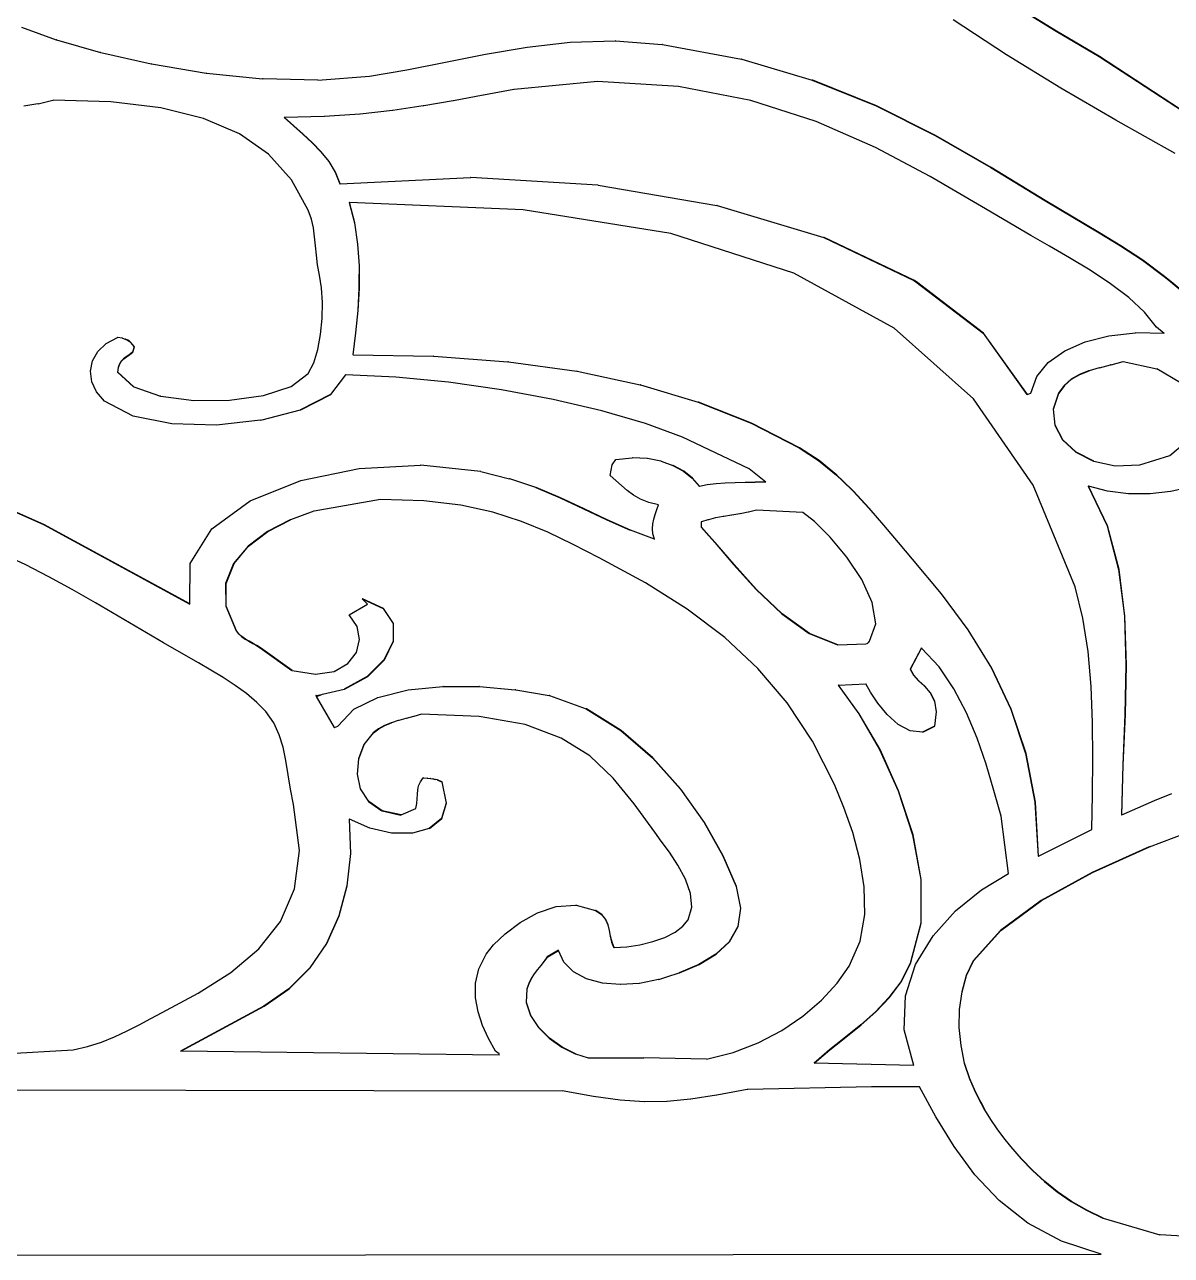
# Model space of a CAD drawing. Header units: inches. Extents: x 1397 to 20304, y -27267 to -746.
# Drawn here: x 14805.92 to 14818.57, y -23970.77 to -23957.18 of the extents above; entities that cross this region are included whole.
import ezdxf

# ---------------------------------------------------------------- set-up
doc = ezdxf.new("R2010")
doc.units = ezdxf.units.IN
doc.header["$LTSCALE"] = 17
doc.header["$MEASUREMENT"] = 0
doc.layers.add('25 BOT BAR', color=12, linetype='Continuous', lineweight=25)

# ---------------------------------------------------------------- blocks, each defined once
blk = doc.blocks.new('A$Ce488fd43')
for p, q in [((25.167, 16.792), (25.635, 16.504)), ((25.639, 16.504), (25.171, 16.792)), ((25.084, 16.246), (24.498, 16.631)), ((14.219, 16.549), (14.6, 16.408)), ((25.639, 16.504), (25.635, 16.504)), ((25.635, 16.504), (26.109, 16.227)), ((26.113, 16.227), (25.639, 16.504)), ((14.604, 16.408), (14.6, 16.408)), ((14.604, 16.408), (15.088, 16.269)), ((19.338, 16.253), (19.796, 16.33)), ((19.796, 16.33), (20.273, 16.383)), ((20.273, 16.383), (20.769, 16.397)), ((20.773, 16.397), (20.769, 16.397)), ((20.773, 16.397), (21.286, 16.358)), ((21.29, 16.358), (21.286, 16.358)), ((21.29, 16.358), (22.162, 16.198)), ((15.092, 16.269), (15.088, 16.269)), ((15.092, 16.269), (15.649, 16.144)), ((18.896, 16.165), (19.338, 16.253)), ((22.166, 16.198), (22.162, 16.198)), ((22.166, 16.198), (22.943, 15.966)), ((25.686, 15.878), (25.084, 16.246)), ((26.109, 16.227), (27.314, 15.436)), ((26.113, 16.227), (26.109, 16.227)), ((27.318, 15.436), (26.113, 16.227)), ((15.653, 16.144), (15.649, 16.144)), ((15.653, 16.144), (16.255, 16.043)), ((16.259, 16.043), (16.255, 16.043)), ((16.259, 16.043), (16.878, 15.979)), ((18.057, 16.007), (18.469, 16.078)), ((18.469, 16.078), (18.896, 16.165)), ((16.882, 15.979), (16.878, 15.979)), ((17.488, 15.963), (16.882, 15.979)), ((17.488, 15.963), (18.057, 16.007)), ((20.571, 15.949), (19.655, 15.861)), ((21.465, 15.894), (20.571, 15.949)), ((22.943, 15.966), (23.649, 15.68)), ((22.947, 15.966), (22.943, 15.966)), ((23.653, 15.68), (22.947, 15.966)), ((19.31, 15.798), (18.984, 15.737)), ((19.314, 15.798), (19.31, 15.798)), ((19.651, 15.861), (19.314, 15.798)), ((19.655, 15.861), (19.651, 15.861)), ((22.265, 15.74), (21.465, 15.894)), ((26.293, 15.524), (25.686, 15.878)), ((14.399, 15.704), (14.243, 15.676)), ((14.403, 15.704), (14.399, 15.704)), ((14.403, 15.704), (14.562, 15.744)), ((14.562, 15.744), (14.566, 15.744)), ((15.202, 15.726), (14.566, 15.744)), ((15.755, 15.659), (15.202, 15.726)), ((16.227, 15.541), (15.755, 15.659)), ((18.312, 15.63), (17.954, 15.59)), ((18.316, 15.63), (18.312, 15.63)), ((18.651, 15.68), (18.316, 15.63)), ((18.655, 15.68), (18.651, 15.68)), ((18.98, 15.737), (18.655, 15.68)), ((18.984, 15.737), (18.98, 15.737)), ((22.985, 15.509), (22.265, 15.74)), ((23.649, 15.68), (24.3, 15.353)), ((23.653, 15.68), (23.649, 15.68)), ((24.304, 15.353), (23.653, 15.68)), ((16.621, 15.371), (16.227, 15.541)), ((17.117, 15.553), (17.217, 15.46)), ((17.121, 15.553), (17.117, 15.553)), ((17.556, 15.563), (17.121, 15.553)), ((17.221, 15.46), (17.121, 15.553)), ((17.56, 15.563), (17.556, 15.563)), ((17.95, 15.59), (17.56, 15.563)), ((17.954, 15.59), (17.95, 15.59)), ((23.639, 15.222), (22.985, 15.509)), ((26.945, 15.156), (26.293, 15.524)), ((16.942, 15.147), (16.621, 15.371)), ((17.217, 15.46), (17.321, 15.367)), ((17.221, 15.46), (17.217, 15.46)), ((17.325, 15.367), (17.221, 15.46)), ((17.321, 15.367), (17.424, 15.272)), ((17.325, 15.367), (17.321, 15.367)), ((17.428, 15.272), (17.325, 15.367)), ((24.3, 15.353), (24.913, 15)), ((24.304, 15.353), (24.3, 15.353)), ((24.917, 15), (24.304, 15.353)), ((17.424, 15.272), (17.521, 15.172)), ((17.428, 15.272), (17.424, 15.272)), ((17.525, 15.172), (17.428, 15.272)), ((24.242, 14.902), (23.639, 15.222)), ((17.195, 14.866), (16.942, 15.147)), ((17.521, 15.172), (17.607, 15.065)), ((17.525, 15.172), (17.521, 15.172)), ((17.611, 15.065), (17.525, 15.172)), ((17.607, 15.065), (17.678, 14.949)), ((17.611, 15.065), (17.607, 15.065)), ((17.682, 14.949), (17.611, 15.065)), ((17.678, 14.949), (17.73, 14.821)), ((17.682, 14.949), (17.678, 14.949)), ((17.734, 14.822), (17.682, 14.949)), ((24.913, 15), (25.51, 14.638)), ((24.917, 15), (24.913, 15)), ((25.514, 14.638), (24.917, 15)), ((17.382, 14.529), (17.195, 14.866)), ((17.73, 14.821), (17.734, 14.822)), ((17.734, 14.822), (19.173, 14.889)), ((19.177, 14.889), (19.173, 14.889)), ((19.173, 14.889), (19.175, 14.889)), ((19.177, 14.889), (19.175, 14.889)), ((20.576, 14.805), (19.177, 14.889)), ((24.808, 14.571), (24.242, 14.902)), ((20.58, 14.805), (20.576, 14.805)), ((20.58, 14.805), (21.891, 14.581)), ((17.832, 14.616), (17.891, 14.391)), ((17.836, 14.616), (17.832, 14.616)), ((17.894, 14.391), (17.836, 14.616)), ((19.751, 14.532), (17.836, 14.616)), ((21.895, 14.581), (21.891, 14.581)), ((21.895, 14.581), (23.07, 14.227)), ((25.353, 14.25), (24.808, 14.571)), ((25.51, 14.638), (26.109, 14.28)), ((25.514, 14.638), (25.51, 14.638)), ((26.113, 14.28), (25.514, 14.638)), ((17.417, 14.432), (17.382, 14.529)), ((17.439, 14.335), (17.417, 14.432)), ((21.381, 14.271), (19.751, 14.532)), ((17.452, 14.237), (17.439, 14.335)), ((17.894, 14.391), (17.891, 14.391)), ((17.891, 14.391), (17.926, 14.156)), ((17.93, 14.156), (17.894, 14.391)), ((22.74, 13.836), (21.381, 14.271)), ((26.109, 14.28), (26.344, 14.137)), ((26.113, 14.28), (26.109, 14.28)), ((26.347, 14.137), (26.113, 14.28)), ((17.462, 14.137), (17.452, 14.237)), ((17.471, 14.034), (17.462, 14.137)), ((17.93, 14.156), (17.926, 14.156)), ((17.926, 14.156), (17.942, 13.914)), ((17.946, 13.914), (17.93, 14.156)), ((23.07, 14.227), (24.065, 13.753)), ((23.074, 14.227), (23.07, 14.227)), ((24.069, 13.753), (23.074, 14.227)), ((25.559, 14.134), (25.353, 14.25)), ((25.782, 14.005), (25.559, 14.134)), ((26.344, 14.137), (26.585, 13.976)), ((26.347, 14.137), (26.344, 14.137)), ((26.589, 13.976), (26.347, 14.137)), ((17.484, 13.925), (17.471, 14.034)), ((26.01, 13.866), (25.782, 14.005)), ((17.505, 13.811), (17.484, 13.925)), ((17.942, 13.914), (17.941, 13.737)), ((17.946, 13.914), (17.942, 13.914)), ((17.945, 13.737), (17.946, 13.914)), ((26.232, 13.718), (26.01, 13.866)), ((26.585, 13.976), (26.825, 13.799)), ((26.589, 13.976), (26.585, 13.976)), ((26.829, 13.799), (26.589, 13.976)), ((17.527, 13.672), (17.505, 13.811)), ((17.941, 13.737), (17.945, 13.737)), ((17.941, 13.737), (17.941, 13.668)), ((17.945, 13.668), (17.945, 13.737)), ((23.847, 13.228), (22.74, 13.836)), ((24.069, 13.753), (24.065, 13.753)), ((24.065, 13.753), (24.087, 13.737)), ((24.091, 13.737), (24.069, 13.753)), ((24.087, 13.737), (24.091, 13.737)), ((24.087, 13.737), (24.829, 13.172)), ((24.832, 13.172), (24.091, 13.737)), ((26.829, 13.799), (26.825, 13.799)), ((26.825, 13.799), (26.899, 13.737)), ((26.903, 13.737), (26.829, 13.799)), ((26.899, 13.737), (26.903, 13.737)), ((26.899, 13.737), (27.053, 13.61)), ((27.057, 13.61), (26.903, 13.737)), ((17.537, 13.509), (17.527, 13.672)), ((17.941, 13.668), (17.927, 13.421)), ((17.931, 13.421), (17.945, 13.668)), ((17.945, 13.668), (17.941, 13.668)), ((26.436, 13.564), (26.232, 13.718)), ((17.534, 13.334), (17.537, 13.509)), ((26.61, 13.404), (26.436, 13.564)), ((17.518, 13.157), (17.534, 13.334)), ((17.927, 13.421), (17.903, 13.175)), ((17.907, 13.175), (17.931, 13.421)), ((17.931, 13.421), (17.927, 13.421)), ((26.742, 13.24), (26.61, 13.404)), ((24.721, 12.447), (23.847, 13.228)), ((26.824, 13.167), (26.742, 13.24)), ((15.058, 12.97), (15.15, 13.058)), ((15.15, 13.058), (15.277, 13.123)), ((15.281, 13.123), (15.277, 13.123)), ((15.327, 13.115), (15.281, 13.123)), ((15.331, 13.115), (15.327, 13.115)), ((15.331, 13.115), (15.362, 13.106)), ((15.366, 13.106), (15.362, 13.106)), ((15.362, 13.106), (15.387, 13.096)), ((15.391, 13.096), (15.366, 13.106)), ((15.391, 13.096), (15.387, 13.096)), ((15.387, 13.096), (15.406, 13.083)), ((15.41, 13.083), (15.391, 13.096)), ((15.406, 13.083), (15.422, 13.066)), ((15.41, 13.083), (15.406, 13.083)), ((15.426, 13.066), (15.41, 13.083)), ((15.426, 13.066), (15.422, 13.066)), ((15.422, 13.066), (15.439, 13.046)), ((15.443, 13.046), (15.426, 13.066)), ((15.443, 13.046), (15.439, 13.046)), ((15.439, 13.046), (15.461, 13.021)), ((15.465, 13.021), (15.443, 13.046)), ((17.488, 12.99), (17.518, 13.157)), ((17.903, 13.175), (17.873, 12.933)), ((17.877, 12.933), (17.907, 13.175)), ((17.907, 13.175), (17.903, 13.175)), ((24.829, 13.172), (25.312, 12.494)), ((24.832, 13.172), (24.829, 13.172)), ((25.315, 12.495), (24.832, 13.172)), ((25.728, 12.978), (25.953, 13.077)), ((25.953, 13.077), (26.216, 13.143)), ((26.216, 13.143), (26.509, 13.174)), ((26.513, 13.174), (26.509, 13.174)), ((26.824, 13.167), (26.513, 13.174)), ((15, 12.866), (15.058, 12.97)), ((15.372, 12.911), (15.343, 12.889)), ((15.347, 12.889), (15.376, 12.911)), ((15.405, 12.934), (15.372, 12.911)), ((15.376, 12.911), (15.372, 12.911)), ((15.376, 12.911), (15.409, 12.934)), ((15.441, 12.962), (15.405, 12.934)), ((15.409, 12.934), (15.405, 12.934)), ((15.409, 12.934), (15.445, 12.962)), ((15.461, 13.021), (15.441, 12.962)), ((15.445, 12.962), (15.441, 12.962)), ((15.445, 12.962), (15.465, 13.021)), ((15.465, 13.021), (15.461, 13.021)), ((17.443, 12.843), (17.488, 12.99)), ((17.877, 12.933), (17.873, 12.933)), ((17.877, 12.933), (18.762, 12.918)), ((18.766, 12.918), (18.762, 12.918)), ((18.766, 12.918), (19.585, 12.857)), ((25.547, 12.849), (25.728, 12.978)), ((14.978, 12.752), (15, 12.866)), ((15.285, 12.794), (15.277, 12.743)), ((15.281, 12.743), (15.289, 12.794)), ((15.299, 12.834), (15.285, 12.794)), ((15.289, 12.794), (15.285, 12.794)), ((15.289, 12.794), (15.303, 12.834)), ((15.318, 12.864), (15.299, 12.834)), ((15.303, 12.834), (15.299, 12.834)), ((15.303, 12.834), (15.322, 12.864)), ((15.343, 12.889), (15.318, 12.864)), ((15.322, 12.864), (15.318, 12.864)), ((15.322, 12.864), (15.347, 12.889)), ((15.347, 12.889), (15.343, 12.889)), ((17.382, 12.728), (17.443, 12.843)), ((19.589, 12.857), (19.585, 12.857)), ((19.589, 12.857), (20.345, 12.751)), ((25.42, 12.692), (25.547, 12.849)), ((26.108, 12.79), (25.996, 12.756)), ((26.112, 12.79), (26.108, 12.79)), ((26.112, 12.79), (26.235, 12.823)), ((26.239, 12.823), (26.235, 12.823)), ((26.239, 12.823), (26.374, 12.86)), ((26.374, 12.86), (26.745, 12.78)), ((27.004, 12.625), (26.745, 12.78)), ((14.993, 12.636), (14.978, 12.752)), ((15.045, 12.523), (14.993, 12.636)), ((15.281, 12.743), (15.277, 12.743)), ((15.277, 12.743), (15.454, 12.581)), ((15.458, 12.581), (15.281, 12.743)), ((17.192, 12.584), (17.382, 12.728)), ((17.791, 12.713), (17.625, 12.495)), ((17.629, 12.495), (17.795, 12.713)), ((17.795, 12.713), (17.791, 12.713)), ((18.346, 12.687), (17.795, 12.713)), ((18.927, 12.63), (18.346, 12.687)), ((20.349, 12.751), (20.345, 12.751)), ((20.349, 12.751), (21.044, 12.602)), ((25.353, 12.508), (25.42, 12.692)), ((25.8, 12.664), (25.723, 12.596)), ((25.727, 12.596), (25.804, 12.664)), ((25.89, 12.715), (25.8, 12.664)), ((25.804, 12.664), (25.8, 12.664)), ((25.804, 12.664), (25.894, 12.715)), ((25.992, 12.756), (25.89, 12.715)), ((25.894, 12.715), (25.89, 12.715)), ((25.894, 12.715), (25.996, 12.756)), ((25.996, 12.756), (25.992, 12.756)), ((15.134, 12.421), (15.045, 12.523)), ((15.458, 12.581), (15.454, 12.581)), ((15.458, 12.581), (15.751, 12.478)), ((16.886, 12.485), (17.192, 12.584)), ((19.513, 12.546), (18.927, 12.63)), ((20.085, 12.439), (19.513, 12.546)), ((21.048, 12.602), (21.044, 12.602)), ((21.048, 12.602), (21.684, 12.411)), ((25.315, 12.495), (25.353, 12.508)), ((25.659, 12.508), (25.601, 12.332)), ((25.605, 12.332), (25.663, 12.508)), ((25.723, 12.596), (25.659, 12.508)), ((25.663, 12.508), (25.659, 12.508)), ((25.727, 12.596), (25.663, 12.508)), ((25.727, 12.596), (25.723, 12.596)), ((15.448, 12.256), (15.134, 12.421)), ((15.754, 12.478), (15.751, 12.478)), ((15.754, 12.478), (16.119, 12.429)), ((16.119, 12.429), (16.513, 12.432)), ((16.513, 12.432), (16.886, 12.485)), ((17.625, 12.495), (17.294, 12.325)), ((17.298, 12.325), (17.629, 12.495)), ((17.629, 12.495), (17.625, 12.495)), ((20.622, 12.313), (20.085, 12.439)), ((21.684, 12.411), (22.268, 12.179)), ((21.688, 12.411), (21.684, 12.411)), ((22.272, 12.179), (21.688, 12.411)), ((25.38, 11.494), (24.721, 12.447)), ((25.312, 12.494), (25.315, 12.495)), ((15.876, 12.17), (15.448, 12.256)), ((16.859, 12.21), (17.294, 12.325)), ((17.298, 12.325), (17.294, 12.325)), ((21.104, 12.174), (20.622, 12.313)), ((25.601, 12.332), (25.619, 12.156)), ((25.605, 12.332), (25.601, 12.332)), ((25.623, 12.156), (25.605, 12.332)), ((16.368, 12.156), (15.876, 12.17)), ((16.855, 12.21), (16.368, 12.156)), ((16.859, 12.21), (16.855, 12.21)), ((21.511, 12.025), (21.104, 12.174)), ((22.272, 12.179), (22.268, 12.179)), ((22.268, 12.179), (22.798, 11.908)), ((22.802, 11.908), (22.272, 12.179)), ((25.623, 12.156), (25.619, 12.156)), ((25.619, 12.156), (25.705, 11.994)), ((25.709, 11.994), (25.623, 12.156)), ((22.246, 11.674), (21.511, 12.025)), ((25.705, 11.994), (25.85, 11.858)), ((25.709, 11.994), (25.705, 11.994)), ((25.854, 11.858), (25.709, 11.994)), ((26.887, 11.822), (27.093, 11.993)), ((22.802, 11.908), (22.798, 11.908)), ((22.798, 11.908), (23.013, 11.767)), ((23.017, 11.767), (22.802, 11.908)), ((25.854, 11.858), (25.85, 11.858)), ((25.85, 11.858), (26.046, 11.758)), ((26.05, 11.758), (25.854, 11.858)), ((26.558, 11.718), (26.887, 11.822)), ((17.942, 11.679), (18.62, 11.715)), ((18.624, 11.715), (18.62, 11.715)), ((19.283, 11.645), (18.624, 11.715)), ((20.714, 11.601), (20.734, 11.718)), ((20.734, 11.718), (20.775, 11.777)), ((20.775, 11.777), (20.956, 11.796)), ((20.96, 11.796), (20.956, 11.796)), ((21.122, 11.79), (20.96, 11.796)), ((21.126, 11.79), (21.122, 11.79)), ((21.272, 11.761), (21.126, 11.79)), ((21.276, 11.761), (21.272, 11.761)), ((21.276, 11.761), (21.405, 11.713)), ((21.405, 11.713), (21.521, 11.649)), ((21.409, 11.713), (21.405, 11.713)), ((21.525, 11.649), (21.409, 11.713)), ((23.017, 11.767), (23.013, 11.767)), ((23.013, 11.767), (23.211, 11.606)), ((23.214, 11.606), (23.017, 11.767)), ((26.05, 11.758), (26.046, 11.758)), ((26.05, 11.758), (26.285, 11.707)), ((26.285, 11.707), (26.558, 11.718)), ((17.299, 11.546), (17.942, 11.679)), ((19.287, 11.645), (19.283, 11.645)), ((19.287, 11.645), (19.602, 11.566)), ((19.606, 11.566), (19.602, 11.566)), ((19.892, 11.467), (19.606, 11.566)), ((20.776, 11.545), (20.714, 11.601)), ((21.525, 11.649), (21.521, 11.649)), ((21.521, 11.649), (21.618, 11.572)), ((21.622, 11.572), (21.525, 11.649)), ((21.618, 11.572), (21.694, 11.484)), ((21.622, 11.572), (21.618, 11.572)), ((21.698, 11.484), (21.622, 11.572)), ((22.43, 11.528), (22.246, 11.674)), ((23.214, 11.606), (23.211, 11.606)), ((23.211, 11.606), (23.278, 11.54)), ((23.281, 11.542), (23.214, 11.606)), ((16.74, 11.321), (17.299, 11.546)), ((19.892, 11.467), (20.162, 11.354)), ((19.896, 11.467), (19.892, 11.467)), ((20.166, 11.354), (19.896, 11.467)), ((20.838, 11.489), (20.776, 11.545)), ((20.901, 11.434), (20.838, 11.489)), ((20.971, 11.383), (20.901, 11.434)), ((21.694, 11.484), (21.698, 11.484)), ((21.698, 11.484), (21.784, 11.501)), ((21.784, 11.501), (21.881, 11.513)), ((21.881, 11.513), (21.983, 11.521)), ((21.983, 11.521), (22.09, 11.525)), ((22.09, 11.525), (22.201, 11.528)), ((22.201, 11.528), (22.314, 11.528)), ((22.318, 11.528), (22.314, 11.528)), ((22.318, 11.528), (22.316, 11.528)), ((22.43, 11.528), (22.318, 11.528)), ((23.278, 11.54), (23.281, 11.542)), ((23.278, 11.54), (23.394, 11.429)), ((23.398, 11.429), (23.281, 11.542)), ((23.398, 11.429), (23.394, 11.429)), ((23.394, 11.429), (23.566, 11.242)), ((23.57, 11.242), (23.398, 11.429)), ((25.843, 10.371), (25.38, 11.494)), ((25.986, 11.484), (26.195, 11.044)), ((25.991, 11.483), (25.986, 11.484)), ((26.199, 11.044), (25.991, 11.483)), ((26.201, 11.427), (25.991, 11.483)), ((26.431, 11.398), (26.201, 11.427)), ((26.896, 11.423), (26.671, 11.397)), ((26.9, 11.423), (26.896, 11.423)), ((27.108, 11.473), (26.9, 11.423)), ((14.256, 10.62), (12.539, 11.396)), ((16.317, 11.014), (16.74, 11.321)), ((18.179, 11.337), (17.448, 11.206)), ((18.657, 11.321), (18.179, 11.337)), ((19.065, 11.272), (18.657, 11.321)), ((20.162, 11.354), (20.42, 11.234)), ((20.166, 11.354), (20.162, 11.354)), ((20.424, 11.234), (20.166, 11.354)), ((21.049, 11.339), (20.971, 11.383)), ((21.139, 11.304), (21.049, 11.339)), ((21.245, 11.279), (21.139, 11.304)), ((21.227, 11.224), (21.245, 11.279)), ((26.667, 11.397), (26.431, 11.398)), ((26.671, 11.397), (26.667, 11.397)), ((14.097, 11.222), (14.46, 11.059)), ((14.464, 11.059), (14.101, 11.222)), ((17.444, 11.206), (17.184, 11.112)), ((17.448, 11.206), (17.444, 11.206)), ((19.419, 11.195), (19.065, 11.272)), ((19.734, 11.094), (19.419, 11.195)), ((20.424, 11.234), (20.42, 11.234)), ((20.42, 11.234), (20.675, 11.113)), ((20.679, 11.113), (20.424, 11.234)), ((21.193, 11.119), (21.208, 11.171)), ((21.208, 11.171), (21.227, 11.224)), ((21.961, 11.149), (21.878, 11.133)), ((21.965, 11.149), (21.961, 11.149)), ((22.052, 11.164), (21.965, 11.149)), ((22.056, 11.164), (22.052, 11.164)), ((22.144, 11.179), (22.056, 11.164)), ((22.148, 11.179), (22.144, 11.179)), ((22.236, 11.197), (22.148, 11.179)), ((22.24, 11.197), (22.236, 11.197)), ((22.328, 11.22), (22.24, 11.197)), ((22.839, 11.191), (22.328, 11.22)), ((22.968, 11.092), (22.839, 11.191)), ((23.57, 11.242), (23.566, 11.242)), ((23.566, 11.242), (23.73, 11.051)), ((23.734, 11.051), (23.57, 11.242)), ((14.46, 11.059), (16.075, 10.181)), ((14.464, 11.059), (14.46, 11.059)), ((16.075, 10.183), (14.464, 11.059)), ((16.078, 10.631), (16.317, 11.014)), ((17.18, 11.112), (16.932, 10.983)), ((16.936, 10.983), (17.184, 11.112)), ((17.184, 11.112), (17.18, 11.112)), ((20.025, 10.974), (19.734, 11.094)), ((20.679, 11.113), (20.675, 11.113)), ((20.675, 11.113), (20.933, 10.999)), ((20.937, 10.999), (20.679, 11.113)), ((21.179, 11.012), (21.182, 11.066)), ((21.185, 10.957), (21.179, 11.012)), ((21.182, 11.066), (21.193, 11.119)), ((21.715, 11.088), (21.715, 11.03)), ((21.719, 11.088), (21.715, 11.088)), ((21.719, 11.03), (21.715, 11.03)), ((21.715, 11.03), (21.801, 10.935)), ((21.792, 11.113), (21.719, 11.088)), ((21.719, 11.03), (21.719, 11.088)), ((21.804, 10.936), (21.719, 11.03)), ((21.796, 11.113), (21.792, 11.113)), ((21.874, 11.133), (21.796, 11.113)), ((21.878, 11.133), (21.874, 11.133)), ((23.14, 10.921), (22.968, 11.092)), ((23.73, 11.051), (23.889, 10.862)), ((23.734, 11.051), (23.73, 11.051)), ((23.893, 10.862), (23.734, 11.051)), ((26.195, 11.044), (26.323, 10.563)), ((26.199, 11.044), (26.195, 11.044)), ((26.327, 10.563), (26.199, 11.044)), ((16.932, 10.983), (16.718, 10.821)), ((16.722, 10.821), (16.936, 10.983)), ((16.936, 10.983), (16.932, 10.983)), ((20.305, 10.839), (20.025, 10.974)), ((20.937, 10.999), (20.933, 10.999)), ((21.203, 10.9), (20.937, 10.999)), ((21.203, 10.9), (21.185, 10.957)), ((21.204, 10.898), (21.203, 10.9)), ((21.801, 10.935), (21.804, 10.936)), ((21.801, 10.935), (21.868, 10.861)), ((21.872, 10.861), (21.804, 10.936)), ((23.323, 10.7), (23.14, 10.921)), ((16.718, 10.821), (16.558, 10.629)), ((16.562, 10.629), (16.722, 10.821)), ((16.722, 10.821), (16.718, 10.821)), ((20.591, 10.693), (20.305, 10.839)), ((21.868, 10.861), (22.075, 10.618)), ((21.872, 10.861), (21.868, 10.861)), ((22.079, 10.618), (21.872, 10.861)), ((23.889, 10.862), (24.045, 10.679)), ((23.893, 10.862), (23.889, 10.862)), ((24.049, 10.679), (23.893, 10.862)), ((14.519, 10.483), (14.256, 10.62)), ((16.075, 10.183), (16.078, 10.631)), ((16.558, 10.629), (16.47, 10.408)), ((16.474, 10.408), (16.562, 10.629)), ((16.562, 10.629), (16.558, 10.629)), ((21.102, 10.416), (20.591, 10.693)), ((22.075, 10.618), (22.324, 10.342)), ((22.079, 10.618), (22.075, 10.618)), ((22.328, 10.342), (22.079, 10.618)), ((23.488, 10.452), (23.323, 10.7)), ((24.049, 10.679), (24.045, 10.679)), ((24.045, 10.679), (24.366, 10.294)), ((24.37, 10.294), (24.049, 10.679)), ((14.778, 10.341), (14.519, 10.483)), ((26.323, 10.563), (26.387, 10.049)), ((26.327, 10.563), (26.323, 10.563)), ((26.391, 10.049), (26.327, 10.563)), ((15.032, 10.196), (14.778, 10.341)), ((16.47, 10.408), (16.473, 10.16)), ((16.474, 10.408), (16.47, 10.408)), ((16.477, 10.16), (16.474, 10.408)), ((21.563, 10.125), (21.102, 10.416)), ((22.324, 10.342), (22.606, 10.075)), ((22.328, 10.342), (22.324, 10.342)), ((22.61, 10.075), (22.328, 10.342)), ((23.605, 10.2), (23.488, 10.452)), ((25.929, 10.026), (25.843, 10.371)), ((15.284, 10.049), (15.032, 10.196)), ((18.036, 10.181), (17.975, 10.239)), ((17.979, 10.239), (17.975, 10.239)), ((17.975, 10.239), (17.983, 10.236)), ((18.213, 10.133), (17.979, 10.239)), ((17.979, 10.239), (17.983, 10.236)), ((17.983, 10.236), (18.209, 10.133)), ((23.644, 9.965), (23.605, 10.2)), ((24.37, 10.294), (24.366, 10.294)), ((24.366, 10.294), (24.66, 9.896)), ((24.664, 9.896), (24.37, 10.294)), ((16.075, 10.181), (16.075, 10.183)), ((16.473, 10.16), (16.585, 9.888)), ((16.477, 10.16), (16.473, 10.16)), ((16.589, 9.888), (16.477, 10.16)), ((17.832, 10.064), (18.036, 10.181)), ((17.92, 9.936), (17.832, 10.064)), ((18.209, 10.133), (18.318, 9.969)), ((18.213, 10.133), (18.209, 10.133)), ((18.322, 9.969), (18.213, 10.133)), ((21.976, 9.812), (21.563, 10.125)), ((22.606, 10.075), (22.909, 9.858)), ((22.61, 10.075), (22.606, 10.075)), ((22.913, 9.858), (22.61, 10.075)), ((15.534, 9.902), (15.284, 10.049)), ((17.946, 9.792), (17.92, 9.936)), ((18.318, 9.969), (18.317, 9.772)), ((18.322, 9.969), (18.318, 9.969)), ((18.321, 9.772), (18.322, 9.969)), ((23.575, 9.771), (23.644, 9.965)), ((25.986, 9.658), (25.929, 10.026)), ((26.387, 10.049), (26.404, 9.513)), ((26.391, 10.049), (26.387, 10.049)), ((26.408, 9.513), (26.391, 10.049)), ((15.783, 9.755), (15.534, 9.902)), ((16.585, 9.888), (16.612, 9.854)), ((16.589, 9.888), (16.585, 9.888)), ((16.616, 9.854), (16.589, 9.888)), ((16.612, 9.854), (16.646, 9.823)), ((16.616, 9.854), (16.612, 9.854)), ((16.65, 9.823), (16.616, 9.854)), ((16.646, 9.823), (16.685, 9.796)), ((16.65, 9.823), (16.646, 9.823)), ((16.689, 9.796), (16.65, 9.823)), ((16.685, 9.796), (16.726, 9.772)), ((16.689, 9.796), (16.685, 9.796)), ((16.73, 9.772), (16.689, 9.796)), ((17.912, 9.649), (17.946, 9.792)), ((22.343, 9.47), (21.976, 9.812)), ((22.909, 9.858), (23.222, 9.733)), ((22.913, 9.858), (22.909, 9.858)), ((23.225, 9.733), (22.913, 9.858)), ((24.664, 9.896), (24.66, 9.896)), ((24.66, 9.896), (24.919, 9.475)), ((24.923, 9.475), (24.664, 9.896)), ((16.034, 9.61), (15.783, 9.755)), ((16.726, 9.772), (16.769, 9.748)), ((16.73, 9.772), (16.726, 9.772)), ((16.773, 9.748), (16.73, 9.772)), ((16.769, 9.748), (16.811, 9.723)), ((16.773, 9.748), (16.769, 9.748)), ((16.815, 9.723), (16.773, 9.748)), ((16.811, 9.723), (16.851, 9.698)), ((16.815, 9.723), (16.811, 9.723)), ((16.855, 9.698), (16.815, 9.723)), ((16.851, 9.698), (17.199, 9.449)), ((16.855, 9.698), (16.851, 9.698)), ((17.202, 9.449), (16.855, 9.698)), ((17.819, 9.525), (17.912, 9.649)), ((18.317, 9.772), (18.217, 9.568)), ((18.221, 9.568), (18.321, 9.772)), ((18.321, 9.772), (18.317, 9.772)), ((23.222, 9.733), (23.225, 9.733)), ((23.225, 9.733), (23.534, 9.742)), ((23.534, 9.742), (23.547, 9.748)), ((23.547, 9.748), (23.554, 9.752)), ((23.554, 9.752), (23.561, 9.757)), ((23.561, 9.757), (23.565, 9.762)), ((23.565, 9.762), (23.575, 9.771)), ((24.147, 9.698), (24.024, 9.464)), ((24.028, 9.464), (24.149, 9.695)), ((24.149, 9.695), (24.147, 9.698)), ((24.342, 9.488), (24.149, 9.695)), ((26.02, 9.272), (25.986, 9.658)), ((16.169, 9.533), (16.034, 9.61)), ((16.306, 9.454), (16.169, 9.533)), ((17.668, 9.439), (17.819, 9.525)), ((18.217, 9.568), (18.033, 9.383)), ((18.037, 9.383), (18.221, 9.568)), ((18.221, 9.568), (18.217, 9.568)), ((26.404, 9.513), (26.393, 8.962)), ((26.397, 8.962), (26.408, 9.513)), ((26.408, 9.513), (26.404, 9.513)), ((16.443, 9.371), (16.306, 9.454)), ((17.202, 9.449), (17.199, 9.449)), ((17.202, 9.449), (17.461, 9.407)), ((17.461, 9.407), (17.668, 9.439)), ((18.033, 9.383), (17.778, 9.242)), ((17.782, 9.242), (18.037, 9.383)), ((18.037, 9.383), (18.033, 9.383)), ((22.666, 9.091), (22.343, 9.47)), ((24.024, 9.464), (24.058, 9.396)), ((24.028, 9.464), (24.024, 9.464)), ((24.062, 9.396), (24.028, 9.464)), ((24.058, 9.396), (24.114, 9.336)), ((24.062, 9.396), (24.058, 9.396)), ((24.118, 9.336), (24.062, 9.396)), ((24.506, 9.247), (24.342, 9.488)), ((24.919, 9.475), (25.134, 9.023)), ((24.923, 9.475), (24.919, 9.475)), ((25.138, 9.023), (24.923, 9.475)), ((16.576, 9.284), (16.443, 9.371)), ((16.7, 9.193), (16.576, 9.284)), ((17.537, 9.187), (17.778, 9.242)), ((17.782, 9.242), (17.778, 9.242)), ((18.485, 9.235), (18.866, 9.273)), ((18.869, 9.273), (18.866, 9.273)), ((18.869, 9.273), (19.267, 9.271)), ((19.271, 9.271), (19.267, 9.271)), ((19.271, 9.271), (19.666, 9.236)), ((23.227, 9.288), (23.457, 8.971)), ((23.231, 9.288), (23.227, 9.288)), ((23.231, 9.288), (23.534, 9.303)), ((23.461, 8.971), (23.231, 9.288)), ((23.584, 9.209), (23.534, 9.303)), ((24.114, 9.336), (24.18, 9.274)), ((24.118, 9.336), (24.114, 9.336)), ((24.184, 9.274), (24.118, 9.336)), ((24.18, 9.274), (24.243, 9.202)), ((24.184, 9.274), (24.18, 9.274)), ((24.247, 9.202), (24.184, 9.274)), ((24.644, 8.983), (24.506, 9.247)), ((26.035, 8.876), (26.02, 9.272)), ((16.814, 9.097), (16.7, 9.193)), ((17.464, 9.171), (17.669, 8.819)), ((17.468, 9.171), (17.464, 9.171)), ((17.468, 9.171), (17.532, 9.185)), ((17.474, 9.161), (17.468, 9.171)), ((17.474, 9.161), (17.532, 9.185)), ((17.672, 8.821), (17.474, 9.161)), ((17.532, 9.185), (17.537, 9.187)), ((17.884, 9.02), (18.15, 9.152)), ((18.15, 9.152), (18.485, 9.235)), ((19.67, 9.236), (19.666, 9.236)), ((19.67, 9.236), (20.039, 9.171)), ((20.043, 9.171), (20.039, 9.171)), ((20.043, 9.171), (20.448, 9.025)), ((23.665, 9.088), (23.584, 9.209)), ((24.243, 9.202), (24.291, 9.11)), ((24.247, 9.202), (24.243, 9.202)), ((24.294, 9.11), (24.247, 9.202)), ((24.291, 9.11), (24.31, 8.991)), ((24.294, 9.11), (24.291, 9.11)), ((24.314, 8.991), (24.294, 9.11)), ((16.912, 8.995), (16.814, 9.097)), ((17, 8.872), (16.912, 8.995)), ((17.709, 8.834), (17.884, 9.02)), ((20.448, 9.025), (20.831, 8.788)), ((20.452, 9.025), (20.448, 9.025)), ((20.835, 8.788), (20.452, 9.025)), ((22.946, 8.667), (22.666, 9.091)), ((23.457, 8.971), (23.686, 8.575)), ((23.461, 8.971), (23.457, 8.971)), ((23.69, 8.575), (23.461, 8.971)), ((23.769, 8.963), (23.665, 9.088)), ((24.31, 8.991), (24.29, 8.834)), ((24.294, 8.834), (24.314, 8.991)), ((24.314, 8.991), (24.31, 8.991)), ((24.761, 8.702), (24.644, 8.983)), ((25.138, 9.023), (25.134, 9.023)), ((25.134, 9.023), (25.297, 8.532)), ((25.301, 8.532), (25.138, 9.023)), ((17.062, 8.74), (17, 8.872)), ((17.672, 8.821), (17.709, 8.834)), ((18.223, 8.841), (18.156, 8.805)), ((18.16, 8.805), (18.226, 8.841)), ((18.296, 8.87), (18.223, 8.841)), ((18.226, 8.841), (18.223, 8.841)), ((18.226, 8.841), (18.3, 8.87)), ((18.3, 8.87), (18.296, 8.87)), ((18.375, 8.895), (18.3, 8.87)), ((18.379, 8.895), (18.375, 8.895)), ((18.457, 8.918), (18.379, 8.895)), ((18.461, 8.918), (18.457, 8.918)), ((18.543, 8.941), (18.461, 8.918)), ((18.547, 8.941), (18.543, 8.941)), ((18.629, 8.966), (18.547, 8.941)), ((19.268, 8.94), (18.629, 8.966)), ((19.774, 8.851), (19.268, 8.94)), ((20.171, 8.703), (19.774, 8.851)), ((23.891, 8.853), (23.769, 8.963)), ((24.022, 8.781), (23.891, 8.853)), ((24.29, 8.834), (24.157, 8.767)), ((24.161, 8.767), (24.294, 8.834)), ((24.294, 8.834), (24.29, 8.834)), ((26.038, 8.476), (26.035, 8.876)), ((26.393, 8.962), (26.37, 8.406)), ((26.374, 8.406), (26.397, 8.962)), ((26.397, 8.962), (26.393, 8.962)), ((17.104, 8.601), (17.062, 8.74)), ((17.669, 8.819), (17.672, 8.821)), ((18.098, 8.761), (17.996, 8.632)), ((18, 8.632), (18.102, 8.761)), ((18.156, 8.805), (18.098, 8.761)), ((18.102, 8.761), (18.098, 8.761)), ((18.102, 8.761), (18.16, 8.805)), ((18.16, 8.805), (18.156, 8.805)), ((20.487, 8.505), (20.171, 8.703)), ((20.831, 8.788), (21.18, 8.485)), ((20.835, 8.788), (20.831, 8.788)), ((21.184, 8.485), (20.835, 8.788)), ((24.157, 8.767), (24.022, 8.781)), ((24.161, 8.767), (24.157, 8.767)), ((24.86, 8.413), (24.761, 8.702)), ((17.135, 8.455), (17.104, 8.601)), ((17.996, 8.632), (17.936, 8.475)), ((17.94, 8.475), (18, 8.632)), ((18, 8.632), (17.996, 8.632)), ((23.186, 8.19), (22.946, 8.667)), ((23.686, 8.575), (23.891, 8.122)), ((23.69, 8.575), (23.686, 8.575)), ((23.895, 8.122), (23.69, 8.575)), ((17.185, 8.139), (17.135, 8.455)), ((17.936, 8.475), (17.921, 8.306)), ((17.925, 8.306), (17.94, 8.475)), ((17.94, 8.475), (17.936, 8.475)), ((20.747, 8.261), (20.487, 8.505)), ((21.18, 8.485), (21.488, 8.138)), ((21.184, 8.485), (21.18, 8.485)), ((21.492, 8.138), (21.184, 8.485)), ((25.301, 8.532), (25.297, 8.532)), ((25.297, 8.532), (25.4, 7.994)), ((25.404, 7.994), (25.301, 8.532)), ((26.034, 8.079), (26.038, 8.476)), ((17.921, 8.306), (17.955, 8.144)), ((17.925, 8.306), (17.921, 8.306)), ((17.959, 8.144), (17.925, 8.306)), ((24.947, 8.123), (24.86, 8.413)), ((26.37, 8.406), (26.354, 7.853)), ((26.358, 7.855), (26.374, 8.406)), ((26.374, 8.406), (26.37, 8.406)), ((18.59, 8.13), (18.599, 8.176)), ((18.599, 8.176), (18.618, 8.22)), ((18.618, 8.22), (18.649, 8.263)), ((18.653, 8.263), (18.649, 8.263)), ((18.653, 8.263), (18.694, 8.261)), ((18.698, 8.261), (18.694, 8.261)), ((18.698, 8.261), (18.729, 8.258)), ((18.733, 8.258), (18.729, 8.258)), ((18.733, 8.258), (18.757, 8.253)), ((18.761, 8.253), (18.757, 8.253)), ((18.761, 8.253), (18.782, 8.247)), ((18.786, 8.247), (18.782, 8.247)), ((18.804, 8.24), (18.786, 8.247)), ((18.804, 8.24), (18.827, 8.23)), ((18.808, 8.24), (18.804, 8.24)), ((18.831, 8.23), (18.808, 8.24)), ((18.827, 8.23), (18.854, 8.219)), ((18.831, 8.23), (18.827, 8.23)), ((18.858, 8.219), (18.831, 8.23)), ((18.854, 8.219), (18.903, 7.985)), ((18.858, 8.219), (18.854, 8.219)), ((18.907, 7.985), (18.858, 8.219)), ((20.977, 7.978), (20.747, 8.261)), ((23.291, 7.938), (23.186, 8.19)), ((17.219, 7.97), (17.185, 8.139)), ((17.955, 8.144), (18.045, 8.003)), ((17.959, 8.144), (17.955, 8.144)), ((18.048, 8.003), (17.959, 8.144)), ((18.579, 7.981), (18.584, 8.033)), ((18.584, 8.033), (18.586, 8.083)), ((18.586, 8.083), (18.59, 8.13)), ((21.488, 8.138), (21.75, 7.77)), ((21.492, 8.138), (21.488, 8.138)), ((21.753, 7.77), (21.492, 8.138)), ((23.891, 8.122), (24.05, 7.636)), ((23.895, 8.122), (23.891, 8.122)), ((24.054, 7.636), (23.895, 8.122)), ((25.026, 7.839), (24.947, 8.123)), ((26.027, 7.692), (26.034, 8.079)), ((26.72, 8.012), (26.909, 8.091)), ((17.283, 7.463), (17.219, 7.97)), ((18.045, 8.003), (18.193, 7.901)), ((18.048, 8.003), (18.045, 8.003)), ((18.197, 7.901), (18.048, 8.003)), ((18.197, 7.901), (18.193, 7.901)), ((18.406, 7.854), (18.197, 7.901)), ((18.197, 7.901), (18.404, 7.853)), ((18.406, 7.854), (18.568, 7.926)), ((18.568, 7.926), (18.579, 7.981)), ((18.903, 7.985), (18.85, 7.815)), ((18.854, 7.815), (18.907, 7.985)), ((18.907, 7.985), (18.903, 7.985)), ((21.204, 7.663), (20.977, 7.978)), ((23.389, 7.66), (23.291, 7.938)), ((25.404, 7.994), (25.4, 7.994)), ((25.4, 7.994), (25.434, 7.399)), ((25.438, 7.401), (25.404, 7.994)), ((26.358, 7.855), (26.536, 7.932)), ((26.536, 7.932), (26.72, 8.012)), ((17.832, 7.809), (17.846, 7.429)), ((17.836, 7.808), (17.832, 7.809)), ((18.061, 7.708), (17.836, 7.808)), ((17.85, 7.429), (17.836, 7.808)), ((18.404, 7.853), (18.406, 7.854)), ((18.85, 7.815), (18.716, 7.705)), ((18.72, 7.705), (18.854, 7.815)), ((18.854, 7.815), (18.85, 7.815)), ((21.75, 7.77), (21.957, 7.403)), ((21.753, 7.77), (21.75, 7.77)), ((21.961, 7.403), (21.753, 7.77)), ((25.107, 7.209), (25.026, 7.839)), ((26.354, 7.853), (26.358, 7.855)), ((26.664, 7.503), (27.316, 7.751)), ((18.3, 7.654), (18.061, 7.708)), ((18.53, 7.652), (18.3, 7.654)), ((18.716, 7.705), (18.53, 7.652)), ((18.72, 7.705), (18.716, 7.705)), ((21.276, 7.565), (21.204, 7.663)), ((23.468, 7.364), (23.389, 7.66)), ((24.05, 7.636), (24.14, 7.141)), ((24.054, 7.636), (24.05, 7.636)), ((24.144, 7.141), (24.054, 7.636)), ((25.438, 7.401), (26.027, 7.692)), ((21.367, 7.442), (21.276, 7.565)), ((26.66, 7.503), (26.03, 7.219)), ((26.034, 7.219), (26.664, 7.503)), ((26.664, 7.503), (26.66, 7.503)), ((17.229, 7.037), (17.283, 7.463)), ((17.846, 7.429), (17.808, 7.071)), ((17.812, 7.071), (17.85, 7.429)), ((17.85, 7.429), (17.846, 7.429)), ((21.461, 7.299), (21.367, 7.442)), ((21.957, 7.403), (22.103, 7.063)), ((21.961, 7.403), (21.957, 7.403)), ((22.107, 7.063), (21.961, 7.403)), ((23.516, 7.06), (23.468, 7.364)), ((25.434, 7.399), (25.438, 7.401)), ((21.543, 7.146), (21.461, 7.299)), ((24.808, 7.027), (25.107, 7.209)), ((26.03, 7.219), (25.469, 6.909)), ((25.473, 6.909), (26.034, 7.219)), ((26.034, 7.219), (26.03, 7.219)), ((17.808, 7.071), (17.72, 6.739)), ((17.724, 6.739), (17.812, 7.071)), ((17.812, 7.071), (17.808, 7.071)), ((21.599, 6.989), (21.543, 7.146)), ((24.14, 7.141), (24.139, 6.659)), ((24.144, 7.141), (24.14, 7.141)), ((24.143, 6.659), (24.144, 7.141)), ((17.075, 6.679), (17.229, 7.037)), ((21.614, 6.837), (21.599, 6.989)), ((22.103, 7.063), (22.151, 6.825)), ((22.107, 7.063), (22.103, 7.063)), ((22.155, 6.825), (22.107, 7.063)), ((23.521, 6.756), (23.516, 7.06)), ((24.524, 6.795), (24.808, 7.027)), ((19.909, 6.773), (20.118, 6.844)), ((20.118, 6.844), (20.335, 6.859)), ((20.339, 6.859), (20.335, 6.859)), ((20.339, 6.859), (20.55, 6.799)), ((20.55, 6.799), (20.617, 6.755)), ((20.554, 6.799), (20.55, 6.799)), ((20.621, 6.755), (20.554, 6.799)), ((21.572, 6.697), (21.614, 6.837)), ((22.151, 6.825), (22.122, 6.623)), ((22.126, 6.623), (22.155, 6.825)), ((22.155, 6.825), (22.151, 6.825)), ((24.275, 6.519), (24.524, 6.795)), ((25.469, 6.909), (25.018, 6.58)), ((25.022, 6.58), (25.473, 6.909)), ((25.473, 6.909), (25.469, 6.909)), ((16.836, 6.377), (17.075, 6.679)), ((17.72, 6.739), (17.583, 6.437)), ((17.587, 6.437), (17.724, 6.739)), ((17.724, 6.739), (17.72, 6.739)), ((19.554, 6.542), (19.718, 6.666)), ((19.718, 6.666), (19.909, 6.773)), ((20.617, 6.755), (20.66, 6.702)), ((20.621, 6.755), (20.617, 6.755)), ((20.664, 6.702), (20.621, 6.755)), ((20.66, 6.702), (20.686, 6.643)), ((20.664, 6.702), (20.66, 6.702)), ((20.69, 6.643), (20.664, 6.702)), ((21.516, 6.625), (21.572, 6.697)), ((23.47, 6.462), (23.521, 6.756)), ((24.139, 6.659), (24.024, 6.214)), ((24.028, 6.214), (24.143, 6.659)), ((24.143, 6.659), (24.139, 6.659)), ((19.426, 6.419), (19.554, 6.542)), ((20.686, 6.643), (20.702, 6.58)), ((20.69, 6.643), (20.686, 6.643)), ((20.705, 6.58), (20.69, 6.643)), ((20.702, 6.58), (20.714, 6.515)), ((20.705, 6.58), (20.702, 6.58)), ((20.718, 6.515), (20.705, 6.58)), ((21.314, 6.503), (21.428, 6.56)), ((21.428, 6.56), (21.516, 6.625)), ((22.122, 6.623), (22.027, 6.455)), ((22.031, 6.455), (22.126, 6.623)), ((22.126, 6.623), (22.122, 6.623)), ((25.018, 6.58), (24.719, 6.243)), ((24.723, 6.243), (25.022, 6.58)), ((25.022, 6.58), (25.018, 6.58)), ((17.583, 6.437), (17.398, 6.168)), ((17.402, 6.168), (17.587, 6.437)), ((17.587, 6.437), (17.583, 6.437)), ((19.344, 6.316), (19.426, 6.419)), ((20.714, 6.515), (20.729, 6.451)), ((20.718, 6.515), (20.714, 6.515)), ((20.733, 6.451), (20.718, 6.515)), ((20.729, 6.451), (20.754, 6.389)), ((20.733, 6.451), (20.729, 6.451)), ((20.758, 6.39), (20.733, 6.451)), ((20.754, 6.389), (20.758, 6.39)), ((20.758, 6.39), (20.896, 6.398)), ((20.896, 6.398), (21.041, 6.42)), ((21.041, 6.42), (21.183, 6.456)), ((21.183, 6.456), (21.314, 6.503)), ((22.027, 6.455), (21.879, 6.317)), ((21.883, 6.317), (22.031, 6.455)), ((22.031, 6.455), (22.027, 6.455)), ((23.35, 6.184), (23.47, 6.462)), ((24.083, 6.205), (24.275, 6.519)), ((16.528, 6.116), (16.836, 6.377)), ((19.265, 6.156), (19.344, 6.316)), ((20.019, 6.287), (19.985, 6.239)), ((19.989, 6.239), (20.023, 6.287)), ((20.141, 6.36), (20.019, 6.287)), ((20.023, 6.287), (20.019, 6.287)), ((20.023, 6.287), (20.142, 6.358)), ((20.142, 6.358), (20.141, 6.36)), ((20.201, 6.228), (20.142, 6.358)), ((21.879, 6.317), (21.691, 6.203)), ((21.695, 6.203), (21.883, 6.317)), ((21.883, 6.317), (21.879, 6.317)), ((16.167, 5.886), (16.528, 6.116)), ((17.398, 6.168), (17.167, 5.936)), ((17.171, 5.936), (17.402, 6.168)), ((17.402, 6.168), (17.398, 6.168)), ((19.228, 5.996), (19.265, 6.156)), ((19.911, 6.147), (19.875, 6.099)), ((19.879, 6.099), (19.915, 6.147)), ((19.948, 6.193), (19.911, 6.147)), ((19.915, 6.147), (19.911, 6.147)), ((19.915, 6.147), (19.952, 6.193)), ((19.985, 6.239), (19.948, 6.193)), ((19.952, 6.193), (19.948, 6.193)), ((19.952, 6.193), (19.989, 6.239)), ((19.989, 6.239), (19.985, 6.239)), ((20.307, 6.123), (20.201, 6.228)), ((20.453, 6.046), (20.307, 6.123)), ((21.691, 6.203), (21.475, 6.112)), ((21.479, 6.112), (21.695, 6.203)), ((21.695, 6.203), (21.691, 6.203)), ((23.217, 5.996), (23.35, 6.184)), ((24.024, 6.214), (23.919, 6.014)), ((23.923, 6.014), (24.028, 6.214)), ((23.97, 5.858), (24.083, 6.205)), ((24.028, 6.214), (24.024, 6.214)), ((24.719, 6.243), (24.642, 6.083)), ((24.646, 6.083), (24.723, 6.243)), ((24.723, 6.243), (24.719, 6.243)), ((19.227, 5.837), (19.228, 5.996)), ((19.814, 5.995), (19.794, 5.936)), ((19.798, 5.936), (19.818, 5.995)), ((19.842, 6.049), (19.814, 5.995)), ((19.818, 5.995), (19.814, 5.995)), ((19.818, 5.995), (19.846, 6.049)), ((19.875, 6.099), (19.842, 6.049)), ((19.846, 6.049), (19.842, 6.049)), ((19.846, 6.049), (19.879, 6.099)), ((19.879, 6.099), (19.875, 6.099)), ((20.628, 5.999), (20.453, 6.046)), ((20.824, 5.981), (20.628, 5.999)), ((20.828, 5.981), (20.824, 5.981)), ((20.826, 5.981), (20.828, 5.981)), ((21.033, 5.994), (20.828, 5.981)), ((21.037, 5.994), (21.033, 5.994)), ((21.245, 6.038), (21.037, 5.994)), ((21.249, 6.038), (21.245, 6.038)), ((21.249, 6.038), (21.339, 6.067)), ((21.337, 6.068), (21.339, 6.067)), ((21.339, 6.067), (21.475, 6.112)), ((21.479, 6.112), (21.475, 6.112)), ((23.046, 5.811), (23.217, 5.996)), ((23.919, 6.014), (23.789, 5.839)), ((23.793, 5.839), (23.923, 6.014)), ((23.923, 6.014), (23.919, 6.014)), ((24.642, 6.083), (24.591, 5.903)), ((24.595, 5.903), (24.646, 6.083)), ((24.646, 6.083), (24.642, 6.083)), ((15.768, 5.672), (16.167, 5.886)), ((17.167, 5.936), (16.892, 5.745)), ((16.896, 5.745), (17.171, 5.936)), ((17.171, 5.936), (17.167, 5.936)), ((19.794, 5.936), (19.787, 5.785)), ((19.79, 5.785), (19.798, 5.936)), ((19.798, 5.936), (19.794, 5.936)), ((23.957, 5.483), (23.97, 5.858)), ((24.591, 5.903), (24.564, 5.708)), ((24.568, 5.708), (24.595, 5.903)), ((24.595, 5.903), (24.591, 5.903)), ((16.892, 5.745), (15.972, 5.248)), ((15.976, 5.248), (16.896, 5.745)), ((16.896, 5.745), (16.892, 5.745)), ((19.255, 5.681), (19.227, 5.837)), ((19.787, 5.785), (19.833, 5.641)), ((19.79, 5.785), (19.787, 5.785)), ((19.837, 5.641), (19.79, 5.785)), ((22.84, 5.635), (23.046, 5.811)), ((23.789, 5.839), (23.641, 5.682)), ((23.645, 5.682), (23.793, 5.839)), ((23.793, 5.839), (23.789, 5.839)), ((24.564, 5.708), (24.561, 5.507)), ((24.568, 5.708), (24.564, 5.708)), ((24.565, 5.507), (24.568, 5.708)), ((15.516, 5.539), (15.644, 5.607)), ((15.644, 5.607), (15.768, 5.672)), ((19.305, 5.53), (19.255, 5.681)), ((19.833, 5.641), (19.921, 5.508)), ((19.837, 5.641), (19.833, 5.641)), ((19.925, 5.508), (19.837, 5.641)), ((22.606, 5.475), (22.84, 5.635)), ((23.641, 5.682), (23.479, 5.538)), ((23.483, 5.538), (23.645, 5.682)), ((23.645, 5.682), (23.641, 5.682)), ((15.244, 5.405), (15.383, 5.471)), ((15.383, 5.471), (15.516, 5.539)), ((19.371, 5.385), (19.305, 5.53)), ((19.921, 5.508), (20.041, 5.39)), ((19.925, 5.508), (19.921, 5.508)), ((20.045, 5.39), (19.925, 5.508)), ((22.347, 5.338), (22.606, 5.475)), ((23.479, 5.538), (23.309, 5.4)), ((23.313, 5.4), (23.483, 5.538)), ((23.483, 5.538), (23.479, 5.538)), ((24.065, 5.087), (23.957, 5.483)), ((24.565, 5.507), (24.561, 5.507)), ((24.561, 5.507), (24.58, 5.308)), ((24.584, 5.308), (24.565, 5.507)), ((14.946, 5.298), (15.099, 5.347)), ((15.099, 5.347), (15.244, 5.405)), ((19.447, 5.248), (19.371, 5.385)), ((20.041, 5.39), (20.179, 5.292)), ((20.045, 5.39), (20.041, 5.39)), ((20.183, 5.292), (20.045, 5.39)), ((22.069, 5.231), (22.347, 5.338)), ((23.203, 5.316), (23.134, 5.261)), ((23.138, 5.261), (23.206, 5.315)), ((23.309, 5.4), (23.203, 5.316)), ((23.203, 5.316), (23.206, 5.315)), ((23.206, 5.315), (23.313, 5.4)), ((23.313, 5.4), (23.309, 5.4)), ((24.584, 5.308), (24.58, 5.308)), ((24.58, 5.308), (24.619, 5.116)), ((24.623, 5.116), (24.584, 5.308)), ((14.019, 5.217), (14.787, 5.262)), ((14.787, 5.262), (14.946, 5.298)), ((15.976, 5.248), (15.972, 5.248)), ((19.487, 5.204), (15.976, 5.248)), ((19.487, 5.218), (19.447, 5.248)), ((19.487, 5.204), (19.487, 5.218)), ((20.179, 5.292), (20.326, 5.219)), ((20.183, 5.292), (20.179, 5.292)), ((20.33, 5.219), (20.183, 5.292)), ((20.33, 5.219), (20.326, 5.219)), ((20.33, 5.219), (20.468, 5.174)), ((20.468, 5.174), (21.085, 5.174)), ((21.776, 5.16), (21.085, 5.174)), ((21.776, 5.16), (22.069, 5.231)), ((23.134, 5.261), (22.962, 5.116)), ((22.965, 5.116), (23.138, 5.261)), ((23.138, 5.261), (23.134, 5.261)), ((22.965, 5.116), (22.962, 5.116)), ((24.065, 5.087), (22.965, 5.116)), ((24.623, 5.116), (24.619, 5.116)), ((24.619, 5.116), (24.678, 4.94)), ((24.682, 4.94), (24.623, 5.116)), ((24.682, 4.94), (24.678, 4.94)), ((24.678, 4.94), (24.729, 4.825)), ((24.733, 4.825), (24.682, 4.94)), ((11.395, 4.823), (20.182, 4.808)), ((20.529, 4.745), (20.182, 4.808)), ((21.887, 4.761), (21.602, 4.717)), ((21.891, 4.761), (21.887, 4.761)), ((22.226, 4.823), (21.891, 4.761)), ((22.23, 4.823), (22.226, 4.823)), ((23.595, 4.852), (22.23, 4.823)), ((24.126, 4.852), (23.595, 4.852)), ((24.306, 4.521), (24.126, 4.852)), ((24.729, 4.825), (24.784, 4.711)), ((24.733, 4.825), (24.729, 4.825)), ((24.788, 4.711), (24.733, 4.825)), ((20.823, 4.705), (20.529, 4.745)), ((21.086, 4.688), (20.823, 4.705)), ((21.09, 4.688), (21.086, 4.688)), ((21.338, 4.692), (21.09, 4.688)), ((21.342, 4.692), (21.338, 4.692)), ((21.598, 4.717), (21.342, 4.692)), ((21.602, 4.717), (21.598, 4.717)), ((24.788, 4.711), (24.784, 4.711)), ((24.784, 4.711), (24.806, 4.67)), ((24.812, 4.668), (24.788, 4.711)), ((24.806, 4.67), (24.812, 4.668)), ((24.806, 4.67), (24.844, 4.601)), ((24.848, 4.601), (24.812, 4.668)), ((24.507, 4.194), (24.306, 4.521)), ((24.848, 4.601), (24.844, 4.601)), ((24.844, 4.601), (24.909, 4.493)), ((24.913, 4.493), (24.848, 4.601)), ((24.913, 4.493), (24.909, 4.493)), ((24.909, 4.493), (24.978, 4.389)), ((24.982, 4.389), (24.913, 4.493)), ((24.982, 4.389), (24.978, 4.389)), ((24.978, 4.389), (25.051, 4.289)), ((25.055, 4.289), (24.982, 4.389)), ((25.055, 4.289), (25.051, 4.289)), ((25.051, 4.289), (25.128, 4.194)), ((25.132, 4.194), (25.055, 4.289)), ((24.737, 3.882), (24.507, 4.194)), ((25.132, 4.194), (25.128, 4.194)), ((25.128, 4.194), (25.246, 4.059)), ((25.25, 4.059), (25.132, 4.194)), ((25.246, 4.059), (25.371, 3.931)), ((25.25, 4.059), (25.246, 4.059)), ((25.375, 3.931), (25.25, 4.059)), ((25.005, 3.597), (24.737, 3.882)), ((25.375, 3.931), (25.371, 3.931)), ((25.371, 3.931), (25.504, 3.809)), ((25.508, 3.809), (25.375, 3.931)), ((25.508, 3.809), (25.504, 3.809)), ((25.504, 3.809), (25.646, 3.694)), ((25.65, 3.694), (25.508, 3.809)), ((25.65, 3.694), (25.646, 3.694)), ((25.646, 3.694), (25.8, 3.588)), ((25.804, 3.588), (25.65, 3.694)), ((25.321, 3.349), (25.005, 3.597)), ((25.804, 3.588), (25.8, 3.588)), ((25.8, 3.588), (25.967, 3.491)), ((25.971, 3.491), (25.804, 3.588)), ((25.971, 3.491), (25.967, 3.491)), ((25.967, 3.491), (26.15, 3.403)), ((26.154, 3.403), (25.971, 3.491)), ((26.154, 3.403), (26.15, 3.403)), ((26.154, 3.403), (26.777, 3.221)), ((25.693, 3.149), (25.321, 3.349)), ((26.129, 3.008), (25.693, 3.149)), ((26.78, 3.221), (26.777, 3.221)), ((27.44, 3.18), (26.78, 3.221)), ((11.092, 2.993), (26.129, 3.008))]:
    blk.add_line(p, q)

msp = doc.modelspace()

# ---------------------------------------------------------------- block references
at = {"layer": '25 BOT BAR'}
msp.add_blockref('A$Ce488fd43', (14791.666, -23973.759), dxfattribs=at)

doc.saveas('drawing.dxf')
